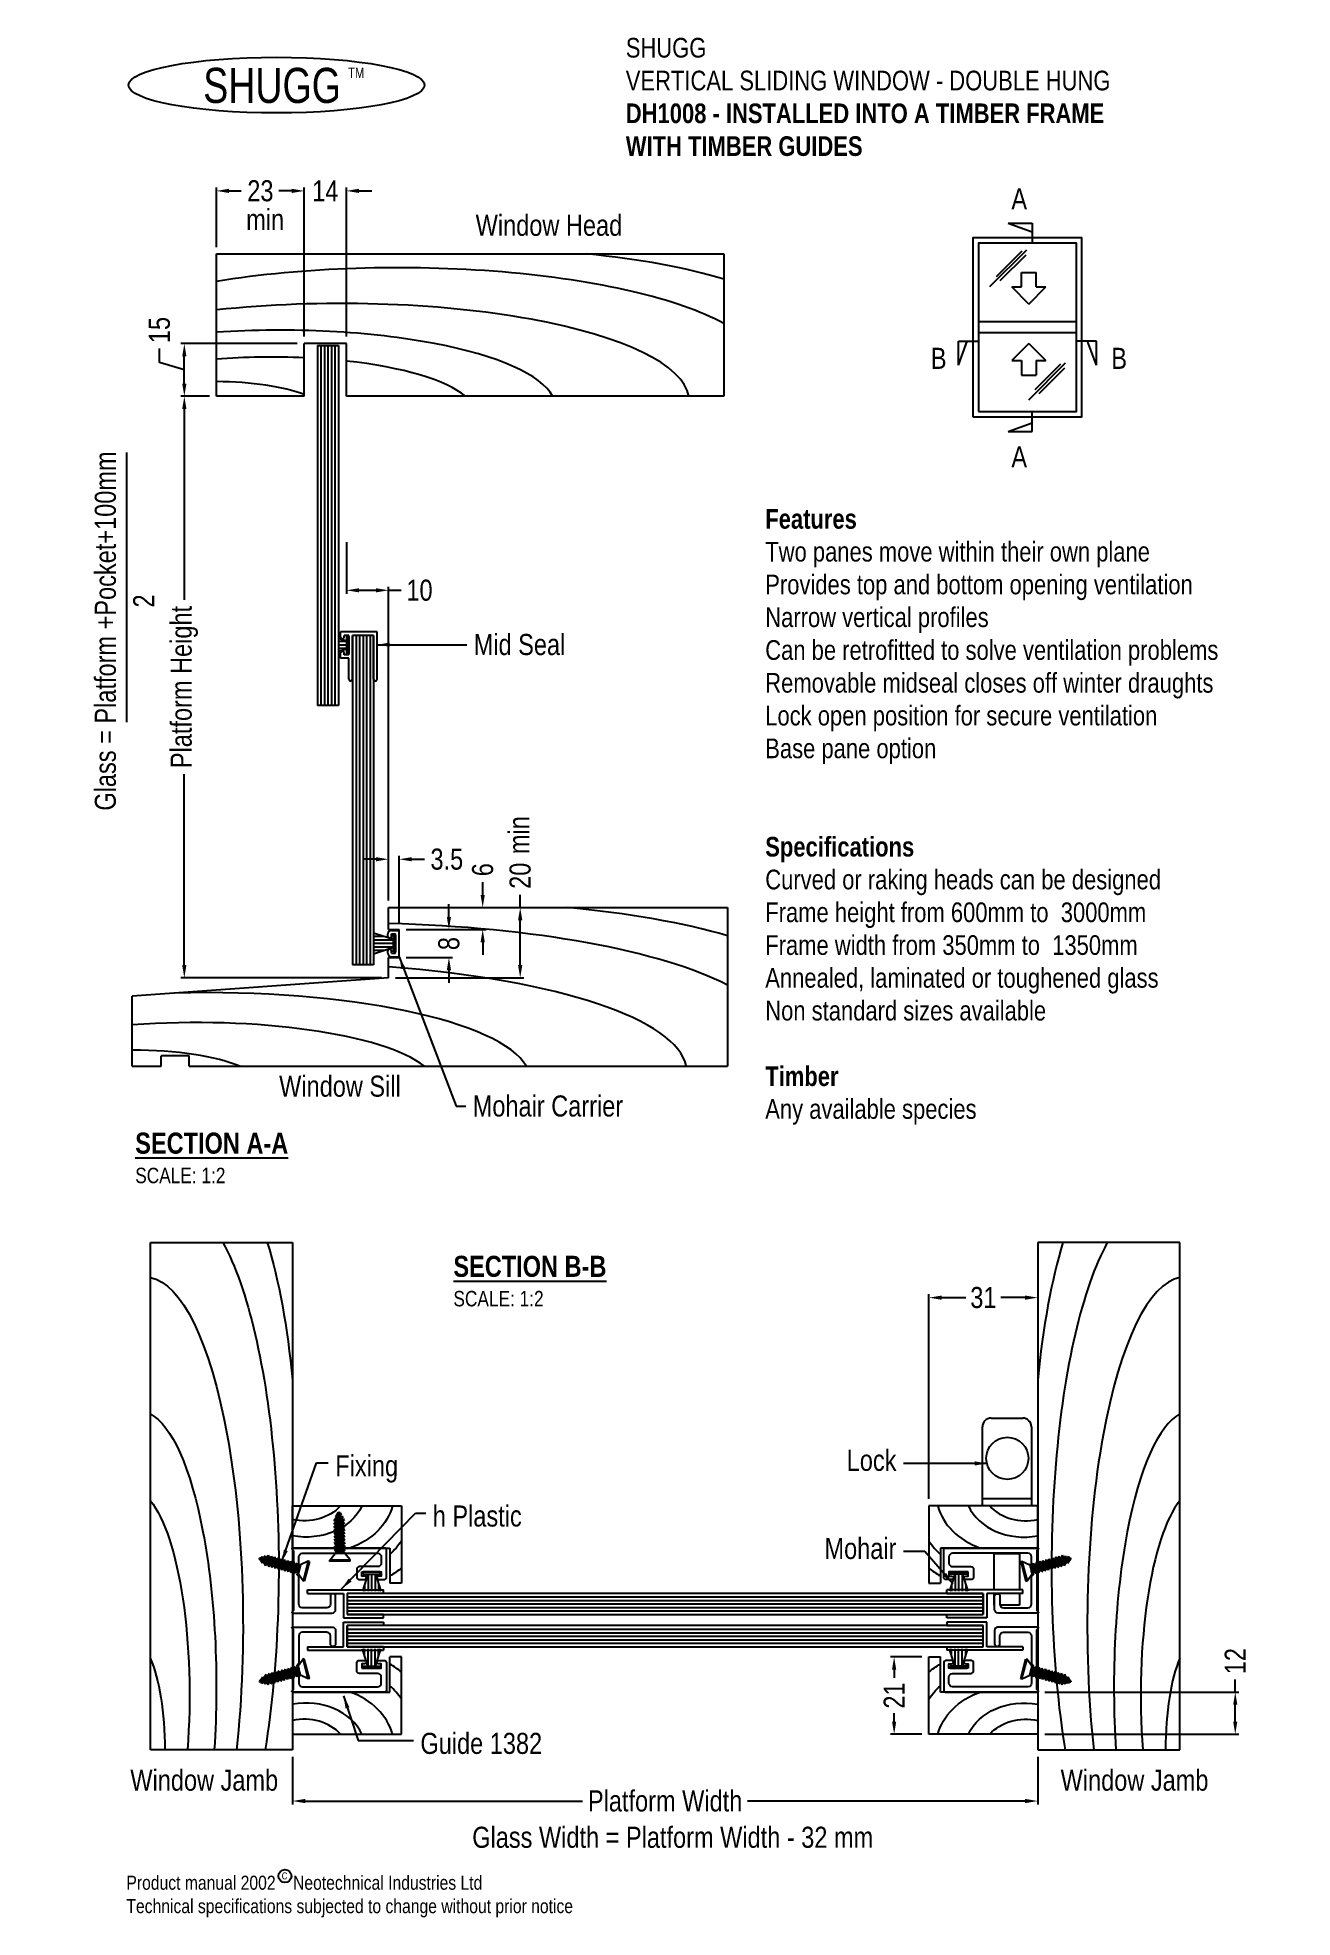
# Paper-space layout 'Layout1' of a CAD drawing. Extents: x -90 to 89, y -147 to 120.
# The model-space entities are those that its viewports show. They can reach past a viewport. Long polylines and large blocks are cut down to what shows.
import ezdxf

# ---------------------------------------------------------------- set-up
doc = ezdxf.new("R2010")
doc.units = 0
doc.header["$MEASUREMENT"] = 0
doc.layers.get('0').update_dxf_attribs({"linetype": 'CONTINUOUS'})
doc.layers.get('DEFPOINTS').update_dxf_attribs({"linetype": 'CONTINUOUS'})
for name, color, linetype in [('CYAN', 4, 'CONTINUOUS'), ('DIMENSION', 7, 'CONTINUOUS'), ('GREY', 8, 'CONTINUOUS'), ('Magenta', 6, 'CONTINUOUS'), ('OUTLINE', 2, 'CONTINUOUS'), ('RED', 1, 'CONTINUOUS'), ('WHITE', 7, 'CONTINUOUS'), ('WIND', 9, 'CONTINUOUS')]:
    doc.layers.add(name, color=color, linetype=linetype)
doc.layers.get('WIND').freeze()
doc.styles.add('SHUGG', font='', dxfattribs={"width": 0.8, "height": 5})
doc.styles.add('stan', font='ARIAL.TTF', dxfattribs={"width": 0.8, "height": 2.2})
doc.styles.add('STAN22', font='ARIAL.TTF', dxfattribs={"width": 0.8, "height": 3})
doc.styles.add('STAN33', font='ARIAL.TTF', dxfattribs={"width": 0.8, "height": 2})
doc.styles.get('SHUGG').set_extended_font_data('QuickType')
doc.dimstyles.new('SHUGG', dxfattribs={"dimtxt": 2.8, "dimasz": 1.8, "dimexe": 0.5, "dimexo": 1, "dimgap": 1, "dimtad": 0, "dimdec": 0, "dimzin": 0, "dimdsep": 46, "dimtxsty": 'STAN22', "dimcen": 0.09, "dimclrt": 2, "dimadec": 0, "dimazin": 0, "dimtfac": 1, "dimtdec": 0, "dimtofl": 0, "dimtmove": 0, "dimatfit": 3, "dimfxl": 0, "dimtolj": 1, "dimtzin": 0, "dimarcsym": 0})

# ---------------------------------------------------------------- blocks, each defined once
blk = doc.blocks.new('*D8')
at = {"layer": 'DEFPOINTS', "color": 0}
for p in [(-40.1, -3.58), (-21.35, -3.58), (-40.1, -13.58)]:
    blk.add_point(p, dxfattribs=at)
at = {"layer": 'DIMENSION', "color": 0, "lineweight": -2}
for p, q in [((-21.35, -3.58), (-21.35, -1.78)), ((-39.1, -3.58), (-20.85, -3.58)), ((-21.35, -11.78), (-21.35, -5.38)), ((-39.1, -13.58), (-20.85, -13.58))]:
    blk.add_line(p, q, dxfattribs=at)
at = {"layer": 'DIMENSION', "color": 0}
for points in [[(-21.65, -5.38), (-21.05, -5.38), (-21.35, -3.58)], [(-21.65, -11.78), (-21.05, -11.78), (-21.35, -13.58)]]:
    blk.add_solid(points, dxfattribs=at)
at = {"layer": 'DIMENSION', "color": 2, "insert": (-21.35, 0.95), "char_height": 3, "attachment_point": 5, "rotation": 90, "style": 'STAN22'}
blk.add_mtext('\\A1;20', dxfattribs=at)
blk = doc.blocks.new('*D9')
at = {"layer": 'DEFPOINTS', "color": 0}
for p in [(-38.6, 3.3), (-40.1, -3.58), (-38.6, -6.71)]:
    blk.add_point(p, dxfattribs=at)
at = {"layer": 'DIMENSION', "color": 0, "lineweight": -2}
for p, q in [((-41.9, 3.3), (-43.7, 3.3)), ((-40.1, -2.58), (-40.1, 3.8)), ((-38.6, -5.71), (-38.6, 3.8)), ((-36.8, 3.3), (-35, 3.3))]:
    blk.add_line(p, q, dxfattribs=at)
at = {"layer": 'DIMENSION', "color": 0}
for points in [[(-41.9, 3.6), (-41.9, 3), (-40.1, 3.3)], [(-36.8, 3.6), (-36.8, 3), (-38.6, 3.3)]]:
    blk.add_solid(points, dxfattribs=at)
at = {"layer": 'DIMENSION', "color": 2, "insert": (-31.8, 3.3), "char_height": 3, "attachment_point": 5, "style": 'STAN22'}
blk.add_mtext('\\A1;3.5', dxfattribs=at)
blk = doc.blocks.new('*D10')
at = {"layer": 'DEFPOINTS', "color": 0}
for p in [(-40.1, -3.58), (-26.69, -3.58), (-38.6, -6.71)]:
    blk.add_point(p, dxfattribs=at)
at = {"layer": 'DIMENSION', "color": 0, "lineweight": -2}
for p, q in [((-26.69, -1.78), (-26.69, 0.02)), ((-39.1, -3.58), (-26.19, -3.58)), ((-37.6, -6.71), (-26.19, -6.71)), ((-26.69, -8.51), (-26.69, -10.31))]:
    blk.add_line(p, q, dxfattribs=at)
at = {"layer": 'DIMENSION', "color": 0}
for points in [[(-26.99, -1.78), (-26.39, -1.78), (-26.69, -3.58)], [(-26.99, -8.51), (-26.39, -8.51), (-26.69, -6.71)]]:
    blk.add_solid(points, dxfattribs=at)
at = {"layer": 'DIMENSION', "color": 2, "insert": (-26.69, 1.81), "char_height": 3, "attachment_point": 5, "rotation": 90, "style": 'STAN22'}
blk.add_mtext('\\A1;6', dxfattribs=at)
blk = doc.blocks.new('*D11')
at = {"layer": 'DEFPOINTS', "color": 0}
for p in [(-38.6, -6.71), (-38.6, -10.71), (-31.5, -10.71)]:
    blk.add_point(p, dxfattribs=at)
at = {"layer": 'DIMENSION', "color": 0, "lineweight": -2}
for p, q in [((-31.5, -4.91), (-31.5, -3.11)), ((-37.6, -6.71), (-31, -6.71)), ((-37.6, -10.71), (-31, -10.71)), ((-31.5, -12.51), (-31.5, -14.31))]:
    blk.add_line(p, q, dxfattribs=at)
at = {"layer": 'DIMENSION', "color": 0}
for points in [[(-31.8, -4.91), (-31.2, -4.91), (-31.5, -6.71)], [(-31.8, -12.51), (-31.2, -12.51), (-31.5, -10.71)]]:
    blk.add_solid(points, dxfattribs=at)
at = {"layer": 'DIMENSION', "color": 2, "insert": (-31.5, -8.71), "char_height": 3, "attachment_point": 5, "rotation": 90, "style": 'STAN22'}
blk.add_mtext('\\A1;8', dxfattribs=at)
blk = doc.blocks.new('*D12')
at = {"layer": 'DEFPOINTS', "color": 0}
for p in [(-52.1, 98.46), (-64.6, 89.47), (-52.1, 76.72)]:
    blk.add_point(p, dxfattribs=at)
at = {"layer": 'DIMENSION', "color": 0, "lineweight": -2}
for p, q in [((-64.6, 90.47), (-64.6, 98.96)), ((-62.8, 98.46), (-61.09, 98.46)), ((-53.9, 98.46), (-55.61, 98.46)), ((-52.1, 77.72), (-52.1, 98.96))]:
    blk.add_line(p, q, dxfattribs=at)
at = {"layer": 'DIMENSION', "color": 0}
for points in [[(-62.8, 98.76), (-62.8, 98.16), (-64.6, 98.46)], [(-53.9, 98.76), (-53.9, 98.16), (-52.1, 98.46)]]:
    blk.add_solid(points, dxfattribs=at)
at = {"layer": 'DIMENSION', "color": 2, "insert": (-58.35, 98.46), "char_height": 3, "attachment_point": 5, "style": 'STAN22'}
blk.add_mtext('\\A1;23', dxfattribs=at)
blk = doc.blocks.new('*D13')
at = {"layer": 'DEFPOINTS', "color": 0}
for p in [(-46.1, 98.46), (-52.1, 76.72), (-46.1, 76.72)]:
    blk.add_point(p, dxfattribs=at)
at = {"layer": 'DIMENSION', "color": 0, "lineweight": -2}
for p, q in [((-53.9, 98.46), (-55.7, 98.46)), ((-52.1, 77.72), (-52.1, 98.96)), ((-46.1, 77.72), (-46.1, 98.96)), ((-44.3, 98.46), (-42.5, 98.46))]:
    blk.add_line(p, q, dxfattribs=at)
at = {"layer": 'DIMENSION', "color": 0}
for points in [[(-53.9, 98.76), (-53.9, 98.16), (-52.1, 98.46)], [(-44.3, 98.76), (-44.3, 98.16), (-46.1, 98.46)]]:
    blk.add_solid(points, dxfattribs=at)
at = {"layer": 'DIMENSION', "color": 2, "insert": (-49.1, 98.46), "char_height": 3, "attachment_point": 5, "style": 'STAN22'}
blk.add_mtext('\\A1;14', dxfattribs=at)
blk = doc.blocks.new('*D14')
at = {"layer": 'DEFPOINTS', "color": 0}
for p in [(-69.18, 69.22), (-64.6, 69.22), (-40.1, -13.58)]:
    blk.add_point(p, dxfattribs=at)
at = {"layer": 'DIMENSION', "color": 0, "lineweight": -2}
for p, q in [((-65.6, 69.22), (-69.68, 69.22)), ((-69.18, 67.42), (-69.18, 40.23)), ((-69.18, -11.78), (-69.18, 15.41)), ((-41.1, -13.58), (-69.68, -13.58))]:
    blk.add_line(p, q, dxfattribs=at)
at = {"layer": 'DIMENSION', "color": 0}
for points in [[(-69.48, 67.42), (-68.88, 67.42), (-69.18, 69.22)], [(-69.48, -11.78), (-68.88, -11.78), (-69.18, -13.58)]]:
    blk.add_solid(points, dxfattribs=at)
at = {"layer": 'DIMENSION', "color": 2, "insert": (-69.18, 27.82), "char_height": 3, "attachment_point": 5, "rotation": 90, "style": 'STAN22'}
blk.add_mtext('\\A1;Platform Height', dxfattribs=at)
blk = doc.blocks.new('*D15')
at = {"layer": 'DEFPOINTS', "color": 0}
for p in [(-69.18, 76.72), (-52.1, 76.72), (-64.6, 69.22)]:
    blk.add_point(p, dxfattribs=at)
at = {"layer": 'DIMENSION', "color": 0, "lineweight": -2}
for p, q in [((-72.72, 74.03), (-72.72, 76.03)), ((-53.1, 76.72), (-69.68, 76.72)), ((-69.18, 72.97), (-72.72, 74.03)), ((-69.18, 71.02), (-69.18, 74.92)), ((-65.6, 69.22), (-69.68, 69.22))]:
    blk.add_line(p, q, dxfattribs=at)
at = {"layer": 'DIMENSION', "color": 0}
for points in [[(-69.48, 74.92), (-68.88, 74.92), (-69.18, 76.72)], [(-69.48, 71.02), (-68.88, 71.02), (-69.18, 69.22)]]:
    blk.add_solid(points, dxfattribs=at)
at = {"layer": 'DIMENSION', "color": 2, "insert": (-72.72, 78.65), "char_height": 3, "attachment_point": 5, "rotation": 90, "style": 'STAN22'}
blk.add_mtext('\\A1;15', dxfattribs=at)
blk = doc.blocks.new('*D16')
at = {"layer": 'DEFPOINTS', "color": 0}
for p in [(-53.77, -123.52), (52.36, -123.52), (52.36, -130.79)]:
    blk.add_point(p, dxfattribs=at)
at = {"layer": 'DIMENSION', "color": 0, "lineweight": -2}
for p, q in [((-53.77, -124.52), (-53.77, -131.29)), ((52.36, -124.52), (52.36, -131.29)), ((-51.97, -130.79), (-12.46, -130.79)), ((50.56, -130.79), (11.04, -130.79))]:
    blk.add_line(p, q, dxfattribs=at)
at = {"layer": 'DIMENSION', "color": 0}
for points in [[(-51.97, -130.49), (-51.97, -131.09), (-53.77, -130.79)], [(50.56, -130.49), (50.56, -131.09), (52.36, -130.79)]]:
    blk.add_solid(points, dxfattribs=at)
at = {"layer": 'DIMENSION', "color": 2, "insert": (-0.71, -130.79), "char_height": 3, "attachment_point": 5, "style": 'STAN22'}
blk.add_mtext('\\A1;Platform Width', dxfattribs=at)
blk = doc.blocks.new('*D17')
at = {"layer": 'DEFPOINTS', "color": 0}
for p in [(-46.1, 49.46), (-40.1, 41.59), (-40.1, -3.35)]:
    blk.add_point(p, dxfattribs=at)
at = {"layer": 'DIMENSION', "color": 0, "lineweight": -2}
for p, q in [((-46.1, 48.46), (-46.1, 41.09)), ((-44.3, 41.59), (-41.9, 41.59)), ((-40.1, -2.35), (-40.1, 42.09)), ((-40.1, 41.59), (-38.3, 41.59))]:
    blk.add_line(p, q, dxfattribs=at)
at = {"layer": 'DIMENSION', "color": 0}
for points in [[(-44.3, 41.89), (-44.3, 41.29), (-46.1, 41.59)], [(-41.9, 41.89), (-41.9, 41.29), (-40.1, 41.59)]]:
    blk.add_solid(points, dxfattribs=at)
at = {"layer": 'DIMENSION', "color": 2, "insert": (-35.69, 41.59), "char_height": 3, "attachment_point": 5, "style": 'STAN22'}
blk.add_mtext('\\A1;10', dxfattribs=at)
blk = doc.blocks.new('*D18')
at = {"layer": 'DEFPOINTS', "color": 0}
for p in [(52.36, -115.27), (80.48, -115.27), (52.36, -121.27)]:
    blk.add_point(p, dxfattribs=at)
at = {"layer": 'DIMENSION', "color": 0, "lineweight": -2}
for p, q in [((80.48, -115.27), (80.48, -113.47)), ((53.36, -115.27), (80.98, -115.27)), ((80.48, -119.47), (80.48, -117.07)), ((53.36, -121.27), (80.98, -121.27))]:
    blk.add_line(p, q, dxfattribs=at)
at = {"layer": 'DIMENSION', "color": 0}
for points in [[(80.18, -117.07), (80.78, -117.07), (80.48, -115.27)], [(80.18, -119.47), (80.78, -119.47), (80.48, -121.27)]]:
    blk.add_solid(points, dxfattribs=at)
at = {"layer": 'DIMENSION', "color": 2, "insert": (80.48, -110.87), "char_height": 3, "attachment_point": 5, "rotation": 90, "style": 'STAN22'}
blk.add_mtext('\\A1;12', dxfattribs=at)
blk = doc.blocks.new('*D19')
at = {"layer": 'DEFPOINTS', "color": 0}
for p in [(36.86, -110.27), (31.9, -121.27), (36.86, -121.27)]:
    blk.add_point(p, dxfattribs=at)
at = {"layer": 'DIMENSION', "color": 0, "lineweight": -2}
for p, q in [((35.86, -110.27), (31.4, -110.27)), ((31.9, -112.07), (31.9, -113.26)), ((31.9, -119.47), (31.9, -118.27)), ((35.86, -121.27), (31.4, -121.27))]:
    blk.add_line(p, q, dxfattribs=at)
at = {"layer": 'DIMENSION', "color": 0}
for points in [[(31.6, -112.07), (32.2, -112.07), (31.9, -110.27)], [(31.6, -119.47), (32.2, -119.47), (31.9, -121.27)]]:
    blk.add_solid(points, dxfattribs=at)
at = {"layer": 'DIMENSION', "color": 2, "insert": (31.9, -115.77), "char_height": 3, "attachment_point": 5, "rotation": 90, "style": 'STAN22'}
blk.add_mtext('\\A1;21', dxfattribs=at)
blk = doc.blocks.new('*D20')
at = {"layer": 'DEFPOINTS', "color": 0}
for p in [(52.36, -51.27), (52.36, -59.12), (36.86, -88.77)]:
    blk.add_point(p, dxfattribs=at)
at = {"layer": 'DIMENSION', "color": 0, "lineweight": -2}
for p, q in [((52.36, -52.27), (52.36, -59.62)), ((36.86, -87.77), (36.86, -58.62)), ((38.66, -59.12), (42.12, -59.12)), ((50.56, -59.12), (47.09, -59.12))]:
    blk.add_line(p, q, dxfattribs=at)
at = {"layer": 'DIMENSION', "color": 0}
for points in [[(38.66, -58.82), (38.66, -59.42), (36.86, -59.12)], [(50.56, -58.82), (50.56, -59.42), (52.36, -59.12)]]:
    blk.add_solid(points, dxfattribs=at)
at = {"layer": 'DIMENSION', "color": 2, "insert": (44.61, -59.12), "char_height": 3, "attachment_point": 5, "style": 'STAN22'}
blk.add_mtext('\\A1;31', dxfattribs=at)
blk = doc.blocks.new('TGROOVE')
at = {"layer": 'OUTLINE'}
for p, q in [((-3.2, 2.05), (-3.2, 2.75)), ((-2.2, 3.75), (0, 3.75)), ((-2.2, 2.75), (-1, 2.75)), ((-2.2, 2.05), (-2.2, 2.75)), ((-1, -2.75), (-1, 2.75)), ((0, -3.75), (0, 3.75)), ((-3.2, -2.75), (-3.2, -2.05)), ((-2.2, -2.75), (-2.2, -2.05)), ((-2.2, -2.75), (-1, -2.75)), ((-2.2, -3.75), (0, -3.75))]:
    blk.add_line(p, q, dxfattribs=at)
for centre, radius, start, end in [((-2.2, 2.75), 1, 90, 180), ((-2.7, 2.05), 0.5, 180, 0), ((-2.7, -2.05), 0.5, 0, 180), ((-2.2, -2.75), 1, 180, 270)]:
    blk.add_arc(centre, radius, start, end, dxfattribs=at)
blk = doc.blocks.new('GUIDE')
at = {"color": 8, "extrusion": (0, 0, -1)}
for centre, major_axis, start_param, end_param in [((3.85, 16.45), (16.86, 0), 0.340507, 1.801431), ((3.37, 17.62), (12.49, 0), 0.605977, 1.843738), ((7.61, 15.34), (-21.27, 0), 3.341613, 4.291236), ((11.12, 10.02), (-22.33, 0), 3.613944, 3.875268), ((16.1, 5.09), (-20.17, 0), 3.881294, 4.099726)]:
    blk.add_ellipse(centre, major_axis=major_axis, ratio=0.790323, start_param=start_param, end_param=end_param, dxfattribs=at)
at = {"layer": 'RED'}
for p, q in [((0, 12), (31, 12)), ((0, 0), (0, 12)), ((31, 12), (31, -10)), ((0, 0), (27.7, 0)), ((27.7, 0), (27.7, -10)), ((31, -10), (27.7, -10))]:
    blk.add_line(p, q, dxfattribs=at)
blk = doc.blocks.new('CS4G12')
for p, q in [((2.9, 0.38), (-2.9, 0.38)), ((-2.9, 0.38), (-2.9, 0)), ((2.9, 0), (-2.9, 0)), ((-2.9, 0), (-1.32, -1.88)), ((2.9, 0), (1.32, -1.88)), ((2.9, 0.38), (2.9, 0)), ((-1.54, -1.83), (-1.09, -2.22)), ((-1.54, -1.83), (-1.36, -1.83)), ((-1.54, -2.78), (-1.09, -2.78)), ((-1.54, -2.78), (-1.09, -3.17)), ((-1.54, -3.73), (-1.09, -4.12)), ((-1.54, -3.73), (-1.09, -3.73)), ((-1.54, -4.68), (-1.09, -5.07)), ((-1.54, -4.68), (-1.09, -4.68)), ((1.32, -1.88), (-1.32, -1.88)), ((-1.09, -2.22), (-1.09, -2.78)), ((-1.09, -2.22), (1.09, -3.05)), ((-1.09, -2.78), (1.09, -3.55)), ((-1.09, -3.17), (1.09, -4)), ((-1.09, -3.31), (-1.09, -3.73)), ((-1.09, -3.73), (1.09, -4.5)), ((-1.09, -4.68), (-1.09, -4.12)), ((-1.09, -4.12), (1.09, -4.94)), ((-1.09, -4.68), (1.09, -5.45)), ((-1.09, -5.07), (-1.09, -5.63)), ((-1.09, -5.07), (1.09, -5.89)), ((-0.97, -1.88), (1.09, -2.6)), ((0.5, -1.88), (1.09, -2.1)), ((1.54, -2), (1.09, -2.1)), ((1.09, -2.1), (1.09, -2.6)), ((1.54, -2.95), (1.09, -2.6)), ((1.54, -2.95), (1.09, -3.05)), ((1.09, -3.05), (1.09, -3.55)), ((1.54, -3.9), (1.09, -3.55)), ((1.54, -3.9), (1.09, -4)), ((1.09, -4), (1.09, -4.5)), ((1.54, -4.85), (1.09, -4.5)), ((1.54, -4.85), (1.09, -4.94)), ((1.09, -4.94), (1.09, -5.45)), ((1.54, -2), (1.34, -1.85)), ((-1.54, -5.63), (-1.09, -6.02)), ((-1.54, -5.63), (-1.09, -5.63)), ((-1.54, -6.58), (-1.09, -6.57)), ((-1.54, -6.58), (-1.09, -6.96)), ((-1.54, -7.52), (-1.09, -7.91)), ((-1.54, -7.52), (-1.09, -7.52)), ((-1.54, -8.47), (-1.09, -8.86)), ((-1.54, -8.47), (-1.09, -8.47)), ((-1.54, -9.42), (-1.09, -9.81)), ((-1.54, -9.42), (-1.09, -9.42)), ((-1.54, -10.37), (-1.09, -10.76)), ((-1.54, -10.37), (-1.09, -10.37)), ((-1.09, -5.63), (1.09, -6.4)), ((-1.09, -6.02), (-1.09, -6.57)), ((-1.09, -6.02), (1.09, -6.84)), ((-1.09, -6.57), (1.09, -7.34)), ((-1.09, -6.96), (1.09, -7.79)), ((-1.09, -7.52), (-1.09, -6.96)), ((-1.09, -7.52), (1.09, -8.29)), ((-1.09, -7.91), (1.09, -8.74)), ((-1.09, -7.91), (-1.09, -8.47)), ((-1.09, -8.47), (1.09, -9.24)), ((-1.09, -8.86), (1.09, -9.68)), ((-1.09, -8.86), (-1.09, -9.42)), ((-1.09, -9.42), (1.09, -10.19)), ((-1.09, -9.81), (1.09, -10.63)), ((-1.09, -9.81), (-1.09, -10.37)), ((-1.09, -10.37), (1.09, -11.14)), ((1.54, -5.8), (1.09, -5.45)), ((1.54, -5.8), (1.09, -5.89)), ((1.09, -5.89), (1.09, -6.4)), ((1.54, -6.75), (1.09, -6.4)), ((1.54, -6.75), (1.09, -6.84)), ((1.09, -6.84), (1.09, -7.34)), ((1.54, -7.69), (1.09, -7.34)), ((1.54, -7.69), (1.09, -7.79)), ((1.09, -7.79), (1.09, -8.29)), ((1.54, -8.64), (1.09, -8.29)), ((1.54, -8.64), (1.09, -8.74)), ((1.09, -8.74), (1.09, -9.24)), ((1.54, -9.59), (1.09, -9.24)), ((1.54, -9.59), (1.09, -9.68)), ((1.09, -9.68), (1.09, -10.19)), ((1.54, -10.54), (1.09, -10.19)), ((1.54, -10.54), (1.09, -10.63)), ((1.09, -10.63), (1.09, -11.14)), ((-1.54, -11.32), (-1.09, -11.7)), ((-1.54, -11.32), (-1.09, -11.32)), ((-1.09, -10.76), (1.09, -11.58)), ((-1.09, -10.76), (-1.09, -11.32)), ((-1.09, -11.32), (0.7, -11.95)), ((-1.09, -11.7), (0.7, -12.38)), ((-1.09, -11.7), (-0.61, -12.44)), ((-1.06, -12.44), (-0.61, -12.83)), ((-1.06, -12.44), (-0.61, -12.44)), ((-0.61, -12.44), (0.32, -12.76)), ((-0.61, -12.83), (-0.13, -13.63)), ((-0.61, -12.83), (0.31, -13.18)), ((-0.13, -13.63), (0.14, -13.63)), ((0.31, -13.18), (0.14, -13.63)), ((0.73, -13.09), (0.31, -13.18)), ((0.7, -12.38), (0.32, -12.76)), ((0.73, -13.09), (0.32, -12.76)), ((1.09, -11.58), (0.7, -11.95)), ((1.13, -12.29), (0.7, -11.95)), ((1.13, -12.29), (0.7, -12.38)), ((1.54, -11.49), (1.09, -11.14)), ((1.54, -11.49), (1.09, -11.58))]:
    blk.add_line(p, q)
blk = doc.blocks.new('wp48x55')
for p, q in [((0, 2.4), (0.6, 2.4)), ((0, -2.4), (0, 2.4)), ((0.6, 1.13), (5.5, 2.6)), ((0.6, 2.4), (0.6, -2.4)), ((0.6, 1), (5.5, 1)), ((0.6, 0), (5.5, 0)), ((3.5, 2), (5.5, 2)), ((0.6, -2.4), (0, -2.4)), ((0.6, -1), (5.5, -1)), ((0.6, -1.13), (5.5, -2.6)), ((3.5, -2), (5.5, -2))]:
    blk.add_line(p, q)
blk = doc.blocks.new('n1382')
at = {"flags": 128}
blk.add_lwpolyline([(19.78, -6.8), (25.28, -6.8), (25.28, -8), (24.53, -8, 1), (24.53, -9), (26.03, -9, 0.414214), (26.78, -8.25), (26.78, -0.5, 0.414214), (26.28, 0), (0, 0, 0.668179), (-0.14, -0.34), (0.28, -0.76), (0.28, -17.74), (-0.14, -18.16, 0.668179), (0, -18.5), (11.28, -18.5, 0.414214), (12.28, -17.5), (12.28, -13.75, 1), (10.78, -13.75), (10.78, -16, -0.414214), (9.78, -17), (2.78, -17, -0.414214), (1.78, -16), (1.78, -8.1), (1.18, -7.5), (1.78, -6.9), (1.78, -2.5, -0.414214), (2.78, -1.5), (24.28, -1.5, -0.414214), (25.28, -2.5), (25.28, -4.3, -0.414214), (24.28, -5.3), (19.03, -5.3, 0.414214), (18.28, -6.05), (18.28, -8.25, 0.414214), (19.03, -9), (20.53, -9, 1), (20.53, -8), (19.78, -8)], format="xyb", close=True, dxfattribs=at)
blk = doc.blocks.new('NT6287PL')
at = {"layer": 'OUTLINE', "linetype": 'Continuous'}
for p, q in [((0, 0), (-21.71, 0)), ((-21.71, -1), (-21.71, 0)), ((0, -1), (0, 0)), ((-21.71, -1), (-11.31, -1)), ((-11.31, -1), (-11.31, -7)), ((0, -1), (-10.31, -1)), ((-10.31, -1), (-10.31, -8)), ((-21.71, -7), (-11.31, -7)), ((-21.71, -8), (-21.71, -7)), ((-10.31, -8), (-21.71, -8))]:
    blk.add_line(p, q, dxfattribs=at)
blk = doc.blocks.new('WP48X6')
for p, q in [((0, -2.4), (0, 2.4)), ((0, 2.4), (0.6, 2.4)), ((0.6, 1.13), (6, 2.9)), ((0.6, 2.4), (0.6, -2.4)), ((0.6, 1), (6, 1)), ((0.6, 0), (6, 0)), ((3.25, 2), (6, 2)), ((0.6, -2.4), (0, -2.4)), ((0.6, -1), (6, -1)), ((0.6, -1.13), (6, -2.9)), ((3.25, -2), (6, -2))]:
    blk.add_line(p, q)
blk = doc.blocks.new('MIDSEAL')
at = {"layer": 'Magenta'}
for p, q in [((-9.4, -0.5), (-9.4, 1)), ((1, 1), (-9.4, 1)), ((-8.4, -0.5), (-8.4, 0)), ((-7, 0), (-8.4, 0)), ((-7, -5.52), (-7, 0)), ((-6, -12.5), (-6, 0)), ((0, 0), (-6, 0)), ((0, -12.5), (0, 0)), ((1, -12.5), (1, 1)), ((-9.4, -6.52), (-9.4, -5.02)), ((-8.4, -5.52), (-8.4, -5.02)), ((-7, -6.52), (-9.4, -6.52)), ((-7, -5.52), (-8.4, -5.52)), ((-7, -12.5), (-7, -6.52))]:
    blk.add_line(p, q, dxfattribs=at)
for centre, start, end in [((-8.9, -0.5), 180, 0), ((-8.9, -5.02), 0, 180), ((-6.5, -12.5), 180, 0), ((0.5, -12.5), 180, 0)]:
    blk.add_arc(centre, 0.5, start, end, dxfattribs=at)

msp = doc.modelspace()

# ---------------------------------------------------------------- linework, layer by layer
for p, q in [((457.06, 177.58), (457.06, 200.08)), ((459.56, 202.58), (468.56, 202.58)), ((471.06, 200.08), (471.06, 177.58)), ((471.06, 179.58), (457.06, 179.58)), ((471.06, 177.58), (457.06, 177.58)), ((460.46, 153.68), (460.46, 164.04)), ((460.46, 164.04), (467.66, 164.04)), ((467.66, 164.04), (467.66, 153.68)), ((460.46, 149.35), (460.46, 152.68)), ((467.66, 152.68), (467.66, 149.35)), ((460.66, 149.35), (460.46, 149.35)), ((467.66, 149.35), (462.16, 149.35))]:
    msp.add_line(p, q)
msp.add_circle((464.18, 191.13), 6)
for centre, start, end in [((459.56, 200.08), 90, 180), ((468.56, 200.08), 0, 90)]:
    msp.add_arc(centre, 2.5, start, end)
at = {"color": 8}
for centre, major_axis, ratio, start_param, end_param in [((53.53, 239.13), (-104.09, 0), 0.280277, 3.613944, 5.233403), ((76.78, 247.28), (94.01, 0), 0.280277, 0.739702, 1.2429), ((37.21, 230.34), (-99.14, 0), 0.280277, 3.191567, 5.078477), ((497.79, 183.14), (0, 94.01), 0.280277, 0.739702, 1.2429), ((505.93, 159.89), (0, 104.09), 0.280277, 0.472352, 2.09181), ((19.69, 228.5), (78.58, 0), 0.280277, 0.146855, 1.801431), ((17.41, 226.56), (-58.22, 0), 0.280277, 4.551826, 4.985331), ((17.41, 226.56), (-58.22, 0), 0.280277, 3.463403, 4.337677), ((514.73, 143.57), (0, 99.14), 0.280277, 0.049974, 1.936884), ((1.25, 227.11), (31.25, 0), 0.280277, 0.61814, 1.555749), ((516.56, 126.05), (0, 78.58), 0.280277, 0.146855, 1.801431), ((518.5, 123.78), (0, 58.22), 0.280277, 0.32181, 1.843738), ((517.95, 107.61), (0, 31.25), 0.280277, 0.554451, 1.555749), ((65.76, 58.28), (110.28, 0), 0.266615, 0.739702, 1.2429), ((38.5, 49.19), (-122.1, 0), 0.266615, 3.613944, 4.612087), ((19.35, 39.37), (116.29, 0), 0.266615, 0.049974, 1.297617), ((-1.21, 37.32), (92.18, 0), 0.266615, 0.146855, 1.66764), ((-3.87, 35.16), (-68.29, 0), 0.266615, 3.463403, 4.985331), ((-22.83, 35.77), (36.66, 0), 0.266615, 0.554451, 1.555749)]:
    msp.add_ellipse(centre, major_axis=major_axis, ratio=ratio, start_param=start_param, end_param=end_param, dxfattribs=at)
at = {"color": 8, "extrusion": (0, 0, -1)}
for centre, major_axis, start_param, end_param in [((227.49, 159.89), (0, 104.09), 0.472352, 2.09181), ((235.64, 183.14), (0, 94.01), 0.739702, 1.2429), ((218.7, 143.57), (0, 99.14), 0.049974, 1.936884), ((216.86, 126.05), (0, 78.58), 0.146855, 1.801431), ((214.93, 123.78), (0, 58.22), 0.32181, 1.843738), ((215.47, 107.61), (0, 31.25), 0.554451, 1.555749)]:
    msp.add_ellipse(centre, major_axis=major_axis, ratio=0.280277, start_param=start_param, end_param=end_param, dxfattribs=at)
at = {"layer": 'CYAN'}
for p, q in [((645.75, 280.26), (658.97, 280.26)), ((645.75, 280.26), (658.97, 275.44)), ((658.97, 280.26), (658.97, 269.23)), ((653.12, 245.23), (653.12, 253.23)), ((653.12, 253.23), (661.12, 253.23)), ((661.12, 245.23), (661.12, 253.23)), ((30.45, 246.2), (30.45, 143.62)), ((30.45, 246.2), (36.45, 246.2)), ((36.45, 246.2), (36.45, 143.62)), ((657.12, 235.86), (647.75, 245.23)), ((647.75, 245.23), (653.12, 245.23)), ((657.12, 235.86), (666.49, 245.23)), ((661.12, 245.23), (666.49, 245.23)), ((618.41, 215.48), (629.43, 215.48)), ((618.41, 202.26), (623.22, 215.48)), ((618.41, 202.26), (618.41, 215.48)), ((657.12, 214.2), (647.75, 204.83)), ((657.12, 214.2), (666.49, 204.83)), ((694.22, 215.48), (683.2, 215.48)), ((694.22, 202.26), (689.4, 215.48)), ((694.22, 202.26), (694.22, 215.48)), ((647.75, 204.83), (653.12, 204.83)), ((653.12, 204.83), (653.12, 196.83)), ((661.12, 204.83), (666.49, 204.83)), ((661.12, 204.83), (661.12, 196.83)), ((653.12, 196.83), (661.12, 196.83)), ((658.97, 165.88), (658.97, 176.91)), ((645.75, 165.88), (658.97, 170.7)), ((40.45, 163.62), (40.45, 69.85)), ((46.45, 163.62), (40.45, 163.62)), ((46.45, 163.62), (46.45, 69.85)), ((645.75, 165.88), (658.97, 165.88)), ((457.31, 152.68), (276.11, 152.68)), ((276.11, 152.68), (276.11, 146.68)), ((457.31, 146.68), (457.31, 152.68)), ((276.11, 146.68), (457.31, 146.68)), ((36.45, 143.62), (30.45, 143.62)), ((457.31, 143.48), (276.11, 143.48)), ((276.11, 143.48), (276.11, 137.48)), ((457.31, 137.48), (457.31, 143.48)), ((276.11, 137.48), (457.31, 137.48)), ((46.45, 69.85), (40.45, 69.85))]:
    msp.add_line(p, q, dxfattribs=at)
at = {"layer": 'GREY'}
for p, q in [((31.45, 246.2), (31.45, 143.62)), ((32.45, 246.2), (32.45, 143.62)), ((33.45, 246.2), (33.45, 143.62)), ((34.45, 246.2), (34.45, 143.62)), ((35.45, 246.2), (35.45, 143.62)), ((38.85, 161.99), (36.45, 162.71)), ((38.85, 161.86), (36.45, 161.86)), ((38.85, 160.86), (36.45, 160.86)), ((38.85, 158.46), (38.85, 163.26)), ((38.85, 163.26), (39.45, 163.26)), ((39.45, 163.26), (39.45, 158.46)), ((41.45, 163.62), (41.45, 69.85)), ((42.45, 163.62), (42.45, 69.85)), ((43.45, 163.62), (43.45, 69.85)), ((44.45, 163.62), (44.45, 69.85)), ((45.45, 163.62), (45.45, 69.85)), ((38.85, 159.86), (36.45, 159.86)), ((38.85, 159.73), (36.45, 159.01)), ((39.45, 158.46), (38.85, 158.46)), ((276.11, 151.68), (457.31, 151.68)), ((276.11, 150.68), (457.31, 150.68)), ((276.11, 149.68), (457.31, 149.68)), ((276.11, 148.68), (457.31, 148.68)), ((276.11, 147.68), (457.31, 147.68)), ((276.11, 142.48), (457.31, 142.48)), ((276.11, 141.48), (457.31, 141.48)), ((276.11, 140.48), (457.31, 140.48)), ((276.11, 139.48), (457.31, 139.48)), ((276.11, 138.48), (457.31, 138.48))]:
    msp.add_line(p, q, dxfattribs=at)
at = {"layer": 'OUTLINE'}
for points in [[(626.43, 173.89), (686.2, 173.89), (686.2, 272.25), (626.43, 272.25)], [(629.43, 176.89), (683.2, 176.89), (683.2, 269.25), (629.43, 269.25)]]:
    msp.add_lwpolyline(points, close=True, dxfattribs=at)
at = {"layer": 'RED'}
for p, q in [((1.72, 272.23), (146.22, 272.23)), ((1.72, 231.73), (1.72, 272.23)), ((146.22, 272.23), (146.22, 231.73)), ((220.09, 108.08), (220.09, 252.58)), ((220.09, 252.58), (260.59, 252.58)), ((260.59, 252.58), (260.59, 108.08)), ((513.34, 252.58), (472.84, 252.58)), ((472.84, 252.58), (472.84, 108.08)), ((513.34, 108.08), (513.34, 252.58)), ((38.72, 246.73), (26.72, 246.73)), ((26.72, 231.73), (26.72, 246.73)), ((38.72, 231.73), (38.72, 246.73)), ((26.72, 231.73), (1.72, 231.73)), ((146.22, 231.73), (38.72, 231.73)), ((260.59, 108.08), (220.09, 108.08)), ((472.84, 108.08), (513.34, 108.08)), ((50.72, 86.11), (147.22, 86.11)), ((50.72, 79.86), (50.72, 86.11)), ((147.22, 86.11), (147.22, 40.92)), ((50.72, 79.86), (53.72, 79.86)), ((53.72, 71.86), (53.72, 79.86)), ((50.72, 71.86), (53.72, 71.86)), ((50.72, 66.11), (50.72, 71.86)), ((50.72, 66.11), (-22.28, 60.92)), ((-22.28, 40.92), (-22.28, 60.92)), ((-6.03, 43.92), (-14.03, 43.92)), ((-14.03, 40.92), (-14.03, 43.92)), ((-6.03, 40.92), (-6.03, 43.92)), ((-22.28, 40.92), (-14.03, 40.92)), ((-6.03, 40.92), (147.22, 40.92))]:
    msp.add_line(p, q, dxfattribs=at)
at = {"layer": 'WHITE'}
for p, q in [((635.75, 245.42), (655.92, 265.58)), ((639.31, 250.95), (653.46, 265.09)), ((641.43, 248.83), (655.58, 262.97)), ((683.2, 226.07), (629.43, 226.07)), ((683.2, 220.07), (629.43, 220.07)), ((657.03, 183.33), (677.19, 203.5)), ((660.59, 188.86), (674.73, 203)), ((662.71, 186.74), (676.86, 200.88))]:
    msp.add_line(p, q, dxfattribs=at)

# ---------------------------------------------------------------- block references
at = {"layer": 'GREY', "xscale": -1}
for p, rotation in [((274.11, 162.18), 181.2324629472334), ((264.33, 159.06), 254.9999999999988), ((469.1, 131.11), 74.99999999999886)]:
    msp.add_blockref('CS4G12', p, dxfattribs=dict(at, rotation=rotation))
at = {"layer": 'GREY'}
for p, rotation in [((469.1, 159.06), 105.0000000000012), ((264.33, 131.11), 285.0000000000012)]:
    msp.add_blockref('CS4G12', p, dxfattribs=dict(at, rotation=rotation))
at = {"layer": 'Magenta'}
msp.add_blockref('MIDSEAL', (46.45, 163.62), dxfattribs=at)
at = {"layer": 'Magenta', "xscale": -1}
for p, rotation in [((283.12, 158.78), 90), ((450.31, 131.38), 270)]:
    msp.add_blockref('wp48x55', p, dxfattribs=dict(at, rotation=rotation))
at = {"layer": 'Magenta'}
for name, p, rotation in [('wp48x55', (450.31, 158.78), 270), ('wp48x55', (283.12, 131.38), 90), ('WP48X6', (52.72, 75.86), 180)]:
    msp.add_blockref(name, p, dxfattribs=dict(at, rotation=rotation))
at = {"layer": 'OUTLINE'}
for name, p in [('n1382', (260.59, 165.58)), ('NT6287PL', (468.62, 153.68)), ('TGROOVE', (53.72, 75.86))]:
    msp.add_blockref(name, p, dxfattribs=at)
at = {"layer": 'OUTLINE', "xscale": -1}
for name, p in [('n1382', (472.84, 165.58)), ('NT6287PL', (264.81, 153.68))]:
    msp.add_blockref(name, p, dxfattribs=at)
at = {"layer": 'OUTLINE', "xscale": -1, "rotation": 180}
for name, p in [('n1382', (260.59, 124.58)), ('NT6287PL', (468.62, 136.48))]:
    msp.add_blockref(name, p, dxfattribs=at)
at = {"layer": 'OUTLINE', "rotation": 180}
for name, p in [('NT6287PL', (264.81, 136.48)), ('n1382', (472.84, 124.58))]:
    msp.add_blockref(name, p, dxfattribs=at)
at = {"layer": 'RED'}
msp.add_blockref('GUIDE', (260.59, 165.58), dxfattribs=at)
at = {"layer": 'RED', "xscale": -1}
msp.add_blockref('GUIDE', (472.84, 165.58), dxfattribs=at)
at = {"layer": 'RED', "xscale": -1, "rotation": 180}
msp.add_blockref('GUIDE', (260.59, 124.58), dxfattribs=at)
at = {"layer": 'RED', "rotation": 180}
msp.add_blockref('GUIDE', (472.84, 124.58), dxfattribs=at)

psp = doc.layouts.get("Layout1")

# ---------------------------------------------------------------- linework, layer by layer
at = {"layer": 'DIMENSION'}
psp.add_circle((-54.85, -141.47), 0.922, dxfattribs=at)
at = {"layer": 'OUTLINE'}
psp.add_line((-77.39, 22.82), (-77.39, 61.22), dxfattribs=at)
psp.add_ellipse((-56.05, 113.52), major_axis=(-21.09, 0), ratio=0.187886, dxfattribs=at)

# ---------------------------------------------------------------- texts
at = {"layer": 'CYAN', "style": 'SHUGG', "width": 0.8}
psp.add_text('SHUGG', height=5, dxfattribs=at).set_placement((-66.49, 110.98))
at = {"layer": 'DIMENSION', "color": 2, "char_height": 3, "style": 'STAN22'}
for s, insert, attachment_point in [('Window Head', (-27.69, 93.54), 4), ('Mid Seal', (-27.97, 33.85), 4), ('Window Sill', (-55.68, -29.03), 4), ('\\A1;Mohair Carrier', (-28.11, -31.85), 4), ('Fixing', (-47.68, -81.56), 1), ('Lock', (32.23, -83.82), 9), ('h Plastic', (-33.8, -88.71), 1), ('Mohair', (32.23, -96.37), 9), ('Guide 1382', (-35.56, -121.08), 1), ('Window Jamb', (-76.87, -127.84), 4), ('Window Jamb', (55.61, -127.84), 4)]:
    psp.add_mtext(s, dxfattribs=dict(at, insert=insert, attachment_point=attachment_point))
at = {"layer": 'OUTLINE', "width": 0.8}
for s, height, style, p in [('TM', 1.5, 'SHUGG', (-45.86, 114.52)), ('A', 3, 'STAN22', (48.6, 95.82)), ('min', 3, 'STAN22', (-60.37, 92.88)), ('B', 3, 'STAN22', (37.13, 73.12)), ('B', 3, 'STAN22', (62.83, 73.12)), ('A', 3, 'STAN22', (48.6, 59.09)), ('Glass Width = Platform Width - 32 mm', 3, 'STAN22', (-28.18, -137.45)), ('C', 1, 'STAN33', (-55.31, -141.95))]:
    psp.add_text(s, height=height, dxfattribs=dict(at, style=style)).set_placement(p)
at = {"layer": 'OUTLINE', "style": 'STAN22', "width": 0.8}
for s, p in [('Glass = Platform +Pocket+100mm', (-78.93, 10.22)), ('2', (-73.46, 39.14)), ('min', (-20.03, 4.03))]:
    psp.add_text(s, height=3, rotation=90, dxfattribs=at).set_placement(p)
at = {"layer": 'OUTLINE', "attachment_point": 1}
for s, insert, char_height, width, style in [('SHUGG\\PVERTICAL SLIDING WINDOW - DOUBLE HUNG\\P{\\fArial|b1|i0|c0|p34;DH1008 - INSTALLED INTO A TIMBER FRAME \\PWITH TIMBER GUIDES }', (-6.31, 120.24), 2.8, 100, 'STAN22'), ('{\\fArial|b1|i0|c0|p34;Features\\P}Two panes move within their own plane\\PProvides top and bottom opening ventilation\\PNarrow vertical profiles\\PCan be retrofitted to solve ventilation problems\\PRemovable midseal closes off winter draughts\\PLock open position for secure ventilation\\PBase pane option\\P\\P\\P{\\fArial|b1|i0|c0|p34;Specifications\\P}Curved or raking heads can be designed\\PFrame height from 600mm to  3000mm\\PFrame width from 350mm to  1350mm\\PAnnealed, laminated or toughened glass\\PNon standard sizes available\\P\\P{\\fArial|b1|i0|c0|p34;Timber\\P}Any available species', (13.55, 53.16), 2.8, 150, 'STAN22'), ('{\\fArial|b1|i0|c0|p34;\\LSECTION A-A\\P\\fArial|b0|i0|c0|p34;\\H0.7333x;\\lSCALE: 1:2}', (-76.17, -35.62), 3, 34.39, 'stan'), ('{\\fArial|b1|i0|c0|p34;\\LSECTION B-B\\P\\fArial|b0|i0|c0|p34;\\H0.7333x;\\lSCALE: 1:2}', (-30.86, -53.16), 3, 34.39, 'stan'), ('Product manual 2002    Neotechnical Industries Ltd\\PTechnical specifications subjected to change without prior notice', (-77.43, -141.42), 2, 117.43, 'STAN33')]:
    psp.add_mtext(s, dxfattribs=dict(at, insert=insert, char_height=char_height, width=width, style=style))

# ---------------------------------------------------------------- dimensions: what is measured, and where the dimension line sits
at = {"layer": 'DIMENSION'}
for base, p1, p2, text, picture, middle in [((-52.1, 98.46), (-64.6, 89.47), (-52.1, 76.72), '23', '*D12', (-58.35, 98.46)), ((-40.1, 41.59), (-46.1, 49.46), (-40.1, -3.35), '10', '*D17', (-35.69, 41.59)), ((-38.6, 3.3), (-40.1, -3.58), (-38.6, -6.71), '3.5', '*D9', (-31.8, 3.3)), ((52.36, -130.79), (-53.77, -123.52), (52.36, -123.52), 'Platform Width', '*D16', (-0.71, -130.79))]:
    dim = psp.add_linear_dim(base=base, p1=p1, p2=p2, text=text, dimstyle='SHUGG', override={"dimlfac": -2}, dxfattribs=at)
    dim.commit()
    dim.dimension.update_dxf_attribs({"geometry": picture, "text_midpoint": middle})
dim = psp.add_linear_dim(base=(-46.1, 98.46), p1=(-52.1, 76.72), p2=(-46.1, 76.72), text='14', dimstyle='SHUGG', override={"dimlfac": -2, "dimtmove": 1}, dxfattribs=at)
dim.commit()
dim.dimension.update_dxf_attribs({"geometry": '*D13', "text_midpoint": (-49.1, 98.46), "dimtype": 160})
for base, p1, p2, override, picture, middle in [((-69.18, 76.72), (-64.6, 69.22), (-52.1, 76.72), {"dimlfac": -2, "dimtmove": 1}, '*D15', (-72.72, 77.03)), ((-21.35, -3.58), (-40.1, -13.58), (-40.1, -3.58), {"dimlfac": -2}, '*D8', (-21.35, 0.95)), ((-26.69, -3.58), (-38.6, -6.71), (-40.1, -3.58), {"dimlfac": -2}, '*D10', (-26.69, 1.81)), ((-31.5, -10.71), (-38.6, -6.71), (-38.6, -10.71), {"dimlfac": -2}, '*D11', (-31.5, -8.71)), ((80.48, -115.27), (52.36, -121.27), (52.36, -115.27), {"dimlfac": -2}, '*D18', (80.48, -110.87))]:
    dim = psp.add_linear_dim(base=base, p1=p1, p2=p2, angle=90, dimstyle='SHUGG', override=override, dxfattribs=at)
    dim.commit()
    dim.dimension.update_dxf_attribs({"geometry": picture, "text_midpoint": middle})
for base, p1, p2, text, picture, middle in [((-69.18, 69.22), (-40.1, -13.58), (-64.6, 69.22), 'Platform Height', '*D14', (-69.18, 27.82)), ((31.9, -121.27), (36.86, -110.27), (36.86, -121.27), '21', '*D19', (31.9, -115.77))]:
    dim = psp.add_linear_dim(base=base, p1=p1, p2=p2, angle=90, text=text, dimstyle='SHUGG', override={"dimlfac": -2}, dxfattribs=at)
    dim.commit()
    dim.dimension.update_dxf_attribs({"geometry": picture, "text_midpoint": middle})
dim = psp.add_linear_dim(base=(52.36, -59.12), p1=(36.86, -88.77), p2=(52.36, -51.27), dimstyle='SHUGG', override={"dimlfac": -2}, dxfattribs=at)
dim.commit()
dim.dimension.update_dxf_attribs({"geometry": '*D20', "text_midpoint": (44.61, -59.12)})

# ---------------------------------------------------------------- leaders
at = {"layer": 'DIMENSION', "annotation_type": 0, "has_hookline": 1}
for points, hookline_direction, text_width in [([(-41.73, 33.85), (-28.97, 33.85)], 0, 12.56), ([(-38.6, -10.58), (-30.46, -31.85), (-29.11, -31.85)], 0, 21.22), ([(-55.32, -96.8), (-50.37, -82.66), (-48.68, -82.66)], 0, 8.44), ([(45.17, -82.72), (33.23, -82.72)], 1, 6.82), ([(-46.81, -100.6), (-36.28, -89.81), (-34.8, -89.81)], 0, 12.42), ([(40.27, -99.86), (36.29, -95.27), (33.23, -95.27)], 1, 10.05), ([(-46.5, -115.8), (-44.44, -122.18), (-36.56, -122.18)], 0, 16.98)]:
    psp.add_leader(points, dimstyle='SHUGG', override={"dimgap": 1, "dimtad": 0}, dxfattribs=dict(at, hookline_direction=hookline_direction, text_width=text_width))

# ---------------------------------------------------------------- viewports
at = {"layer": 'WIND'}
for center, size, view_center_point, view_height, status in [((-31.75, 31.57), (93.01, 131.524), (67.41, 156.41), 263.047, 4), ((-0.73, -91.7), (178.7, 89.3225), (366.67, 171.72), 178.645, 3)]:
    psp.add_viewport(center=center, size=size, view_center_point=view_center_point, view_height=view_height, status=status, dxfattribs=at)
psp.add_viewport(center=(49.49, 69.17), size=(45.52, 54.145), view_center_point=(650.95, 185.03), view_height=208.828, dxfattribs=at)

doc.saveas('drawing.dxf')
